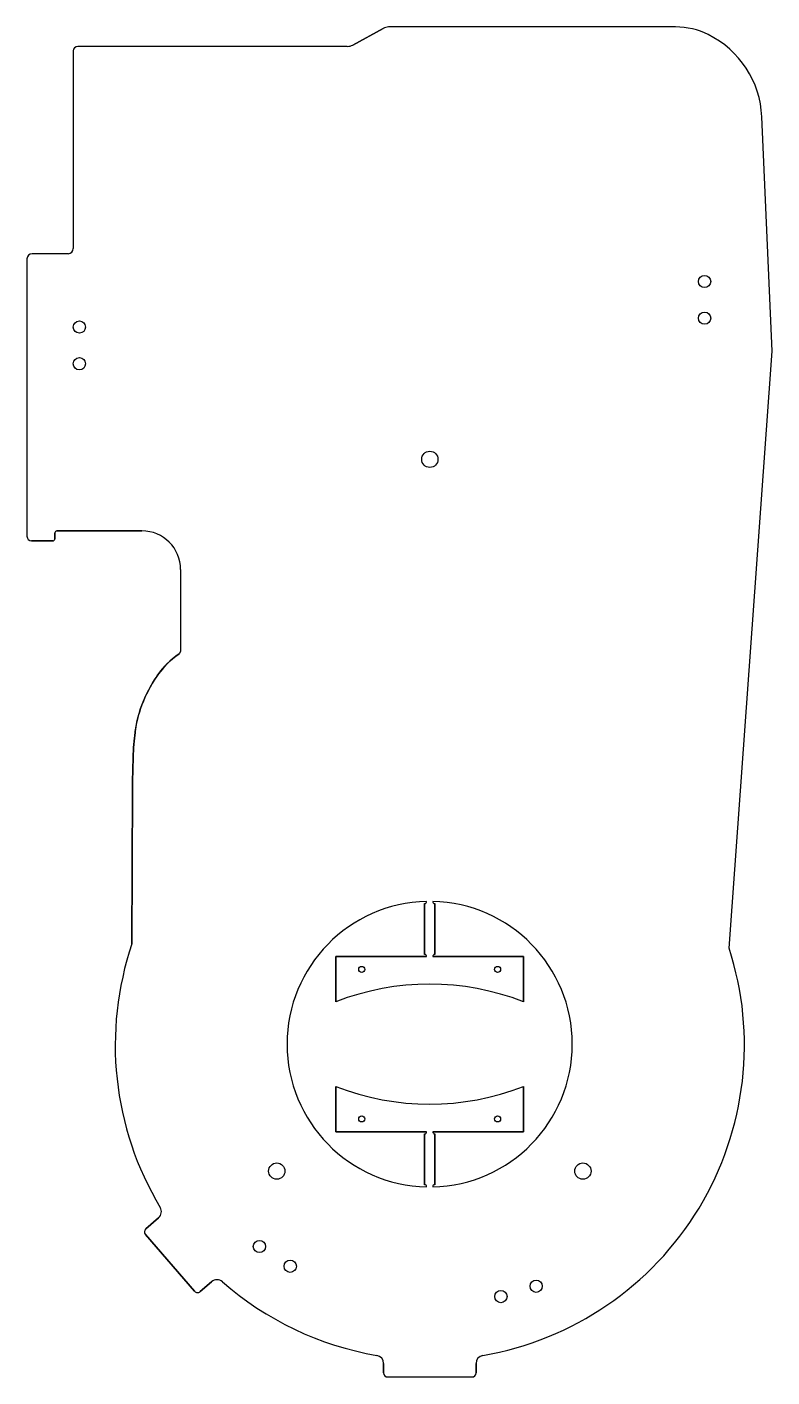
# Model space of a CAD drawing. Header units: millimetres. Extents: x -568 to -202, y -24 to 639.
import ezdxf

# ---------------------------------------------------------------- set-up
doc = ezdxf.new("R2010")
doc.units = ezdxf.units.MM
doc.layers.get('0').update_dxf_attribs({"linetype": 'CONTINUOUS'})

msp = doc.modelspace()

# ---------------------------------------------------------------- linework, layer by layer
for p, q in [((-392.78, 637.97), (-407.71, 629.81)), ((-407.71, 629.81), (-392.78, 637.97)), ((-249.23, 638.65), (-390.14, 638.65)), ((-249.23, 638.65), (-390.14, 638.65)), ((-544.85, 626.89), (-544.85, 529.94)), ((-544.85, 626.89), (-544.85, 529.94)), ((-410.35, 629.14), (-542.6, 629.14)), ((-410.35, 629.14), (-542.6, 629.14)), ((-201.92, 479.64), (-206.92, 594.64)), ((-201.92, 479.64), (-206.92, 594.64)), ((-567.55, 524.94), (-567.55, 388.79)), ((-567.55, 524.94), (-567.55, 388.79)), ((-547.35, 527.44), (-565.05, 527.44)), ((-547.35, 527.44), (-565.05, 527.44)), ((-222.98, 186.76), (-201.92, 479.64)), ((-222.98, 186.76), (-201.92, 479.64)), ((-552.85, 391.44), (-511.15, 391.44)), ((-511.15, 391.44), (-552.85, 391.44)), ((-565.3, 386.54), (-554.85, 386.54)), ((-554.85, 386.54), (-565.3, 386.54)), ((-553.85, 387.54), (-553.85, 390.44)), ((-553.85, 390.44), (-553.85, 387.54)), ((-492.15, 372.44), (-492.15, 332.34)), ((-492.15, 372.44), (-492.15, 332.34)), ((-492.15, 332.34), (-492.8, 331.2)), ((-492.15, 332.34), (-492.8, 331.2)), ((-515.75, 264.72), (-516.02, 188.87)), ((-516.02, 188.87), (-515.75, 264.72)), ((-372.42, 208.59), (-372.42, 183.65)), ((-372.42, 183.65), (-372.42, 208.59)), ((-367.42, 183.65), (-367.42, 208.59)), ((-367.42, 208.59), (-367.42, 183.65)), ((-371.42, 182.65), (-415.96, 182.65)), ((-415.96, 182.65), (-415.96, 160.42)), ((-415.96, 182.65), (-371.42, 182.65)), ((-415.96, 160.42), (-415.96, 182.65)), ((-323.89, 182.65), (-368.42, 182.65)), ((-368.42, 182.65), (-323.89, 182.65)), ((-323.89, 160.42), (-323.89, 182.65)), ((-323.89, 182.65), (-323.89, 160.42)), ((-415.96, 118.85), (-415.96, 96.62)), ((-415.96, 96.62), (-415.96, 118.85)), ((-323.89, 96.62), (-323.89, 118.85)), ((-323.89, 118.85), (-323.89, 96.62)), ((-415.96, 96.62), (-371.42, 96.62)), ((-371.42, 96.62), (-415.96, 96.62)), ((-372.42, 95.62), (-372.42, 70.68)), ((-372.42, 70.68), (-372.42, 95.62)), ((-368.42, 96.62), (-323.89, 96.62)), ((-323.89, 96.62), (-368.42, 96.62)), ((-367.42, 70.68), (-367.42, 95.62)), ((-367.42, 95.62), (-367.42, 70.68)), ((-502.97, 54.48), (-509.23, 49.06)), ((-509.23, 49.06), (-502.97, 54.48)), ((-509.43, 46.24), (-485.33, 18.43)), ((-485.33, 18.43), (-509.43, 46.24)), ((-482.51, 18.23), (-476.92, 23.07)), ((-476.92, 23.07), (-482.51, 18.23)), ((-392.54, -17), (-392.54, -21.66)), ((-392.54, -21.66), (-392.54, -17)), ((-347.16, -21.66), (-347.16, -17)), ((-347.16, -17), (-347.16, -21.66)), ((-390.54, -23.66), (-349.16, -23.66)), ((-390.54, -23.66), (-349.16, -23.66))]:
    msp.add_line(p, q)
for centre, radius in [((-235, 513.78), 3), ((-235, 513.78), 3), ((-234.99, 495.78), 3), ((-234.99, 495.78), 3), ((-541.85, 491.46), 3), ((-541.85, 491.46), 3), ((-541.85, 473.46), 3), ((-541.85, 473.46), 3), ((-369.85, 426.54), 4), ((-369.85, 426.54), 4), ((-403.26, 176.3), 1.5), ((-403.26, 176.3), 1.5), ((-336.59, 176.3), 1.5), ((-336.59, 176.3), 1.5), ((-403.26, 102.97), 1.5), ((-403.26, 102.97), 1.5), ((-336.59, 102.97), 1.5), ((-336.59, 102.97), 1.5), ((-444.95, 77.34), 4), ((-444.95, 77.34), 4), ((-294.75, 77.34), 4), ((-294.75, 77.34), 4), ((-453.5, 40.38), 3), ((-453.5, 40.38), 3), ((-438.36, 30.65), 3), ((-438.36, 30.65), 3), ((-317.69, 20.86), 3), ((-317.69, 20.86), 3), ((-334.96, 15.79), 3), ((-334.96, 15.79), 3)]:
    msp.add_circle(centre, radius)
for centre, radius, start, end in [((-390.14, 633.15), 5.5, 90, 118.6679), ((-390.14, 633.15), 5.5, 90, 118.6679), ((-249.23, 602.4), 36.25, 63.79955, 90), ((-249.23, 602.4), 36.25, 63.79955, 90), ((-410.35, 634.64), 5.5, 270, 298.6679), ((-410.35, 634.64), 5.5, 270, 298.6679), ((-254.06, 592.59), 47.18, 2.48955, 63.79955), ((-254.06, 592.59), 47.18, 2.48955, 63.79955), ((-542.6, 626.89), 2.25, 90, 180), ((-542.6, 626.89), 2.25, 90, 180), ((-547.35, 529.94), 2.5, -90, 0), ((-547.35, 529.94), 2.5, -90, 0), ((-565.05, 524.94), 2.5, 90, 180), ((-565.05, 524.94), 2.5, 90, 180), ((-552.85, 390.44), 1, 90, 180), ((-552.85, 390.44), 1, 90, 180), ((-511.15, 372.44), 19, 0, 90), ((-511.15, 372.44), 19, 0, 90), ((-565.3, 388.79), 2.25, 180, 270), ((-565.3, 388.79), 2.25, 180, 270), ((-554.85, 387.54), 1, -90, 0), ((-554.85, 387.54), 1, -90, 0), ((-369.92, 139.63), 70, 91.22833, 268.77167), ((-369.92, 139.63), 70, 91.22833, 268.77167), ((-372.42, 209.59), 1, -90, 1.63745), ((-372.42, 209.59), 1, -90, 1.63745), ((-369.92, 139.63), 70, -88.77194, 88.77194), ((-367.42, 209.59), 1, 178.36213, 270), ((-367.42, 209.59), 1, 178.36255, 270), ((-369.92, 139.63), 70, -88.77194, 88.77194), ((-369.85, 139.14), 154.4, 161.21056, 211.02057), ((-369.85, 139.14), 154.4, 161.21056, 211.02057), ((-369.85, 139.14), 154.4, -80.29998, 17.96785), ((-369.85, 139.14), 154.4, -80.29998, 17.96785), ((-372.42, 182.65), 1, 0, 90), ((-372.42, 182.65), 1, 0, 90), ((-367.42, 182.65), 1, 90, 180), ((-367.42, 182.65), 1, 90, 180), ((-369.92, 42.06), 127, 68.74619, 111.25381), ((-369.92, 42.06), 127, 68.74619, 111.25381), ((-369.92, 237.21), 127, 248.74619, 291.25381), ((-369.92, 237.21), 127, 248.74619, 291.25381), ((-372.42, 96.62), 1, -90, 0), ((-372.42, 96.62), 1, -90, 0), ((-367.42, 96.62), 1, 180, 270), ((-367.42, 96.62), 1, 180, 270), ((-372.42, 69.68), 1, -1.63745, 90), ((-372.42, 69.68), 1, -1.63745, 90), ((-367.42, 69.68), 1, 90, 181.63787), ((-367.42, 69.68), 1, 90, 181.63787), ((-505.59, 57.5), 4, -49.09091, 31.02057), ((-505.59, 57.5), 4, -49.09091, 31.02057), ((-507.92, 47.55), 2, 130.90909, 220.90909), ((-507.92, 47.55), 2, 130.90909, 220.90909), ((-474.3, 20.05), 4, 48.74573, 130.90909), ((-474.3, 20.05), 4, 48.74573, 130.90909), ((-369.85, 139.14), 154.4, 228.74573, 260.29998), ((-369.85, 139.14), 154.4, 228.74573, 260.29998), ((-483.82, 19.74), 2, 220.90909, 310.90909), ((-483.82, 19.74), 2, 220.90909, 310.90909), ((-396.54, -17), 4, 0, 80.29998), ((-396.54, -17), 4, 0, 80.29998), ((-343.16, -17), 4, 99.70002, 180), ((-343.16, -17), 4, 99.70002, 180), ((-390.54, -21.66), 2, 180, 270), ((-390.54, -21.66), 2, 180, 270), ((-349.16, -21.66), 2, -90, 0), ((-349.16, -21.66), 2, -90, 0)]:
    msp.add_arc(centre, radius, start, end)
for points, knots in [([(-514.33, 293.82), (-513.63, 298.51), (-512.32, 304.5), (-506.77, 315.53), (-504.8, 318.82), (-500.48, 324.63), (-497.35, 328.17), (-492.8, 331.2)], [0, 0, 0, 0, 1.422936, 1.422936, 2.010598, 2.010598, 2.603396, 2.603396, 2.603396, 2.603396]), ([(-492.8, 331.2), (-497.55, 328.03), (-500.77, 324.3), (-505.86, 317.33), (-508.5, 312.49), (-512.53, 302.89), (-513.65, 298.44), (-514.33, 293.82)], [0.100104, 0.100104, 0.100104, 0.100104, 1.846285, 1.846285, 4.170638, 4.170638, 6.773564, 6.773564, 6.773564, 6.773564]), ([(-514.51, 292.48), (-514.99, 288.85), (-515.27, 284.74), (-515.65, 275.18), (-515.73, 269.69), (-515.75, 264.72)], [-2.858133, -2.858133, -2.858133, -2.858133, -1.491425, -1.491425, 0, 0, 0, 0]), ([(-515.75, 264.72), (-515.73, 269.69), (-515.65, 275.18), (-515.27, 284.74), (-514.99, 288.85), (-514.51, 292.48)], [0, 0, 0, 0, 1.491425, 1.491425, 2.858133, 2.858133, 2.858133, 2.858133])]:
    msp.add_open_spline(points, degree=3, knots=knots)
for points in [[(-514.33, 293.82), (-514.39, 293.37), (-514.46, 292.93), (-514.51, 292.48)], [(-514.51, 292.48), (-514.46, 292.93), (-514.39, 293.37), (-514.33, 293.82)]]:
    msp.add_open_spline(points, degree=3)

doc.saveas('drawing.dxf')
